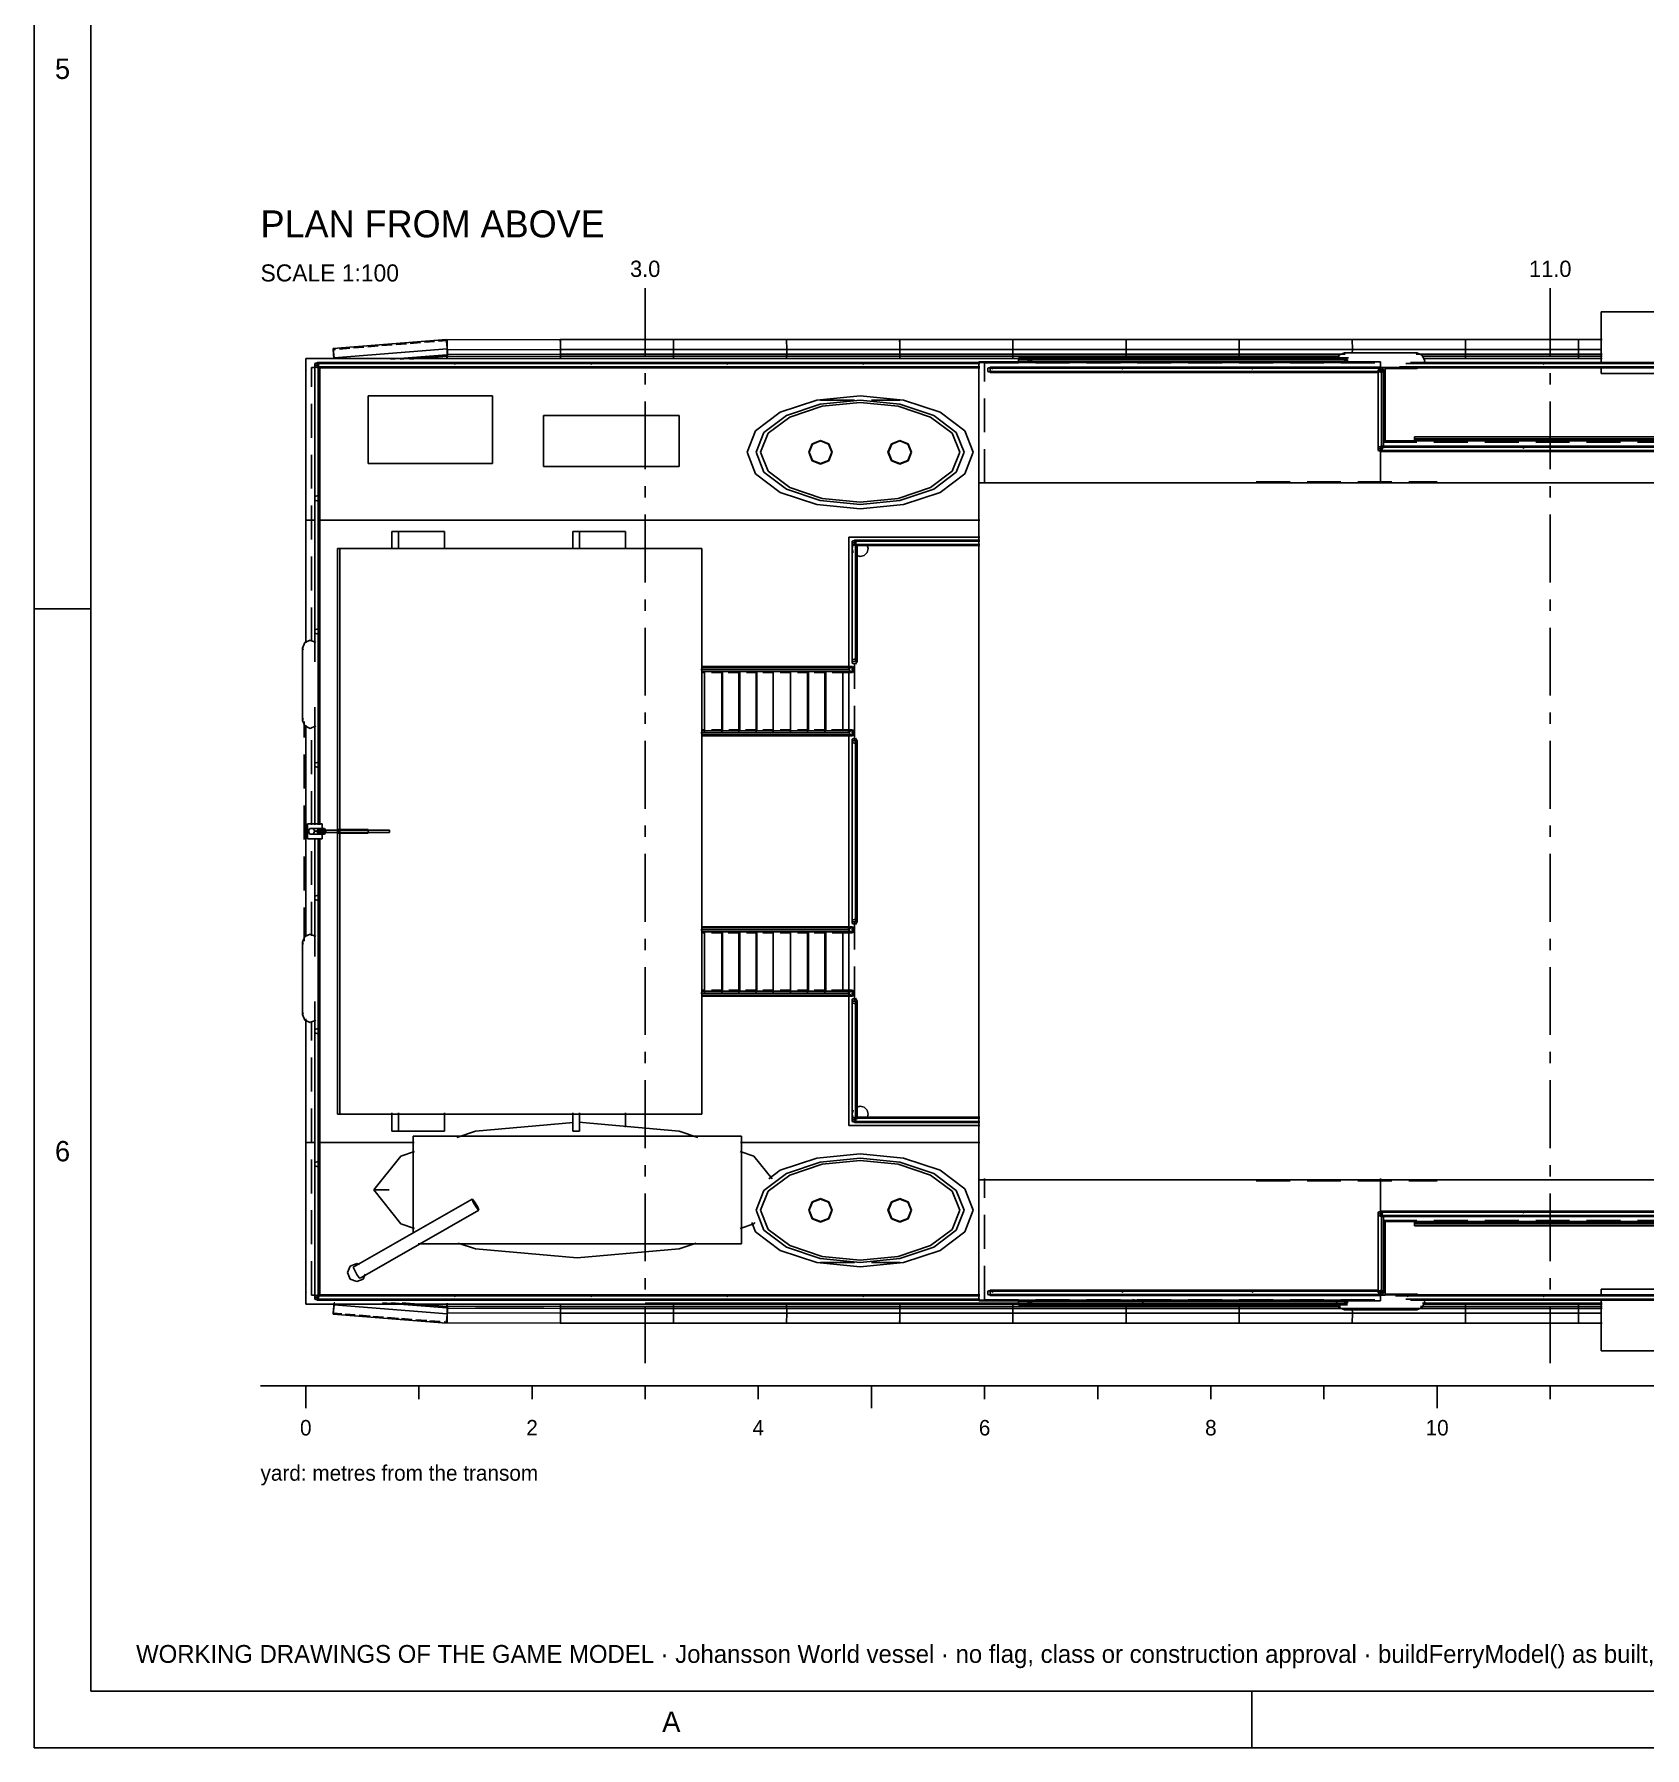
# Model space of a CAD drawing. Extents: x 5 to 836, y 5 to 589.
# Drawn here: x 5 to 147.4, y 5 to 156.4 of the extents above; entities that cross this region are included whole.
import ezdxf
from ezdxf.enums import TextEntityAlignment as Align

# ---------------------------------------------------------------- set-up
doc = ezdxf.new("R2010")
doc.units = 0
doc.linetypes.add('CENTER', pattern=[10, 6, -1.5, 1, -1.5])
doc.linetypes.add('DASHED', pattern=[4.5, 3, -1.5])
for name, color, linetype in [('CENTRE', 4, 'CENTER'), ('DETAIL', 8, 'CONTINUOUS'), ('DIM', 3, 'CONTINUOUS'), ('FRAME', 7, 'CONTINUOUS'), ('MARKING', 4, 'DASHED'), ('MARKUP-TEXT', 1, 'CONTINUOUS'), ('OUTLINE', 7, 'CONTINUOUS'), ('TEXT', 7, 'CONTINUOUS'), ('THIN', 7, 'CONTINUOUS')]:
    doc.layers.add(name, color=color, linetype=linetype)

msp = doc.modelspace()

# ---------------------------------------------------------------- linework, layer by layer
at = {"layer": 'CENTRE'}
for p, q in [((59, 134), (59, 39)), ((139, 134), (139, 39))]:
    msp.add_line(p, q, dxfattribs=at)
at = {"layer": 'DETAIL'}
for p, q in [((143.5, 127.36), (143.5, 131.93)), ((31.43, 128.67), (41.43, 129.47)), ((33.23, 128.73), (34.14, 128.8)), ((34.48, 128.83), (35.39, 128.9)), ((35.73, 128.93), (36.64, 129)), ((36.98, 129.03), (37.89, 129.1)), ((38.23, 129.13), (39.14, 129.2)), ((39.48, 129.23), (40.39, 129.3)), ((40.73, 129.33), (41.43, 129.39)), ((41.43, 129.39), (41.43, 129.47)), ((41.43, 129.47), (41.5, 128.65)), ((41.43, 129.39), (41.44, 129.18)), ((41.49, 129.43), (51.49, 129.46)), ((41.49, 129.16), (41.49, 129.43)), ((41.5, 129.43), (51.5, 129.47)), ((41.5, 129.43), (41.51, 128.57)), ((51.49, 129.33), (51.5, 129.47)), ((51.49, 129.33), (51.49, 129.46)), ((51.5, 129.47), (51.51, 128.6)), ((51.5, 129.47), (143.6, 129.47)), ((51.5, 129.47), (51.51, 128.6)), ((61.49, 129.33), (61.5, 129.47)), ((61.5, 129.47), (61.51, 128.6)), ((61.5, 129.47), (61.5, 129.33)), ((61.5, 129.27), (61.5, 129.47)), ((71.49, 129.33), (71.5, 129.47)), ((71.5, 129.47), (71.51, 128.6)), ((71.5, 129.27), (71.5, 129.47)), ((81.49, 129.27), (81.5, 129.47)), ((81.5, 129.47), (81.51, 128.6)), ((81.5, 129.47), (81.5, 129.33)), ((91.5, 129.33), (91.5, 129.47)), ((91.5, 129.47), (91.51, 128.6)), ((91.5, 129.47), (91.5, 129.33)), ((91.5, 129.27), (91.5, 129.47)), ((91.5, 129.47), (91.51, 128.6)), ((91.51, 129.38), (91.51, 129.51)), ((101.5, 129.33), (101.5, 129.47)), ((101.5, 129.47), (101.51, 128.6)), ((101.5, 129.47), (101.5, 129.33)), ((101.51, 129.27), (101.51, 129.47)), ((111.5, 129.27), (111.5, 129.47)), ((111.5, 129.47), (111.51, 128.6)), ((121.5, 129.33), (121.5, 129.47)), ((121.5, 129.47), (121.51, 128.6)), ((121.5, 129.47), (121.5, 129.33)), ((121.5, 129.27), (121.5, 129.47)), ((131.5, 129.33), (131.5, 129.47)), ((131.5, 129.47), (131.51, 128.6)), ((131.5, 129.33), (131.5, 129.47)), ((131.5, 129.47), (131.5, 128.6)), ((141.5, 129.27), (141.5, 129.47)), ((141.5, 129.47), (141.5, 128.6)), ((29, 102.65), (29, 127.8)), ((29, 127.8), (103, 127.8)), ((29.8, 127.35), (30.08, 127.44)), ((29.8, 100.97), (29.8, 127.35)), ((30, 127.01), (30, 127.44)), ((30, 127.44), (121.26, 127.44)), ((30, 127.35), (88.58, 127.35)), ((30.08, 127.44), (30.22, 127.25)), ((31.43, 128.59), (31.43, 128.67)), ((31.43, 128.67), (31.5, 127.85)), ((31.43, 128.59), (31.64, 128.6)), ((31.43, 128.59), (31.49, 127.76)), ((31.5, 127.85), (41.5, 128.65)), ((31.5, 127.85), (31.51, 127.78)), ((31.98, 128.63), (32.89, 128.7)), ((36.53, 127.73), (41.46, 128.13)), ((38.21, 127.73), (41.48, 127.99)), ((41.46, 128.13), (41.47, 128.06)), ((41.46, 128.13), (41.48, 127.99)), ((41.48, 127.99), (41.5, 127.73)), ((41.5, 128.65), (41.55, 128.09)), ((41.5, 128.14), (51.5, 128.18)), ((41.5, 128.07), (41.5, 128.14)), ((41.5, 128.14), (41.5, 127.96)), ((41.5, 127.96), (51.5, 128)), ((41.5, 127.96), (41.5, 127.77)), ((41.51, 128.57), (51.51, 128.6)), ((41.51, 128.04), (41.51, 128.57)), ((41.82, 127.35), (42.1, 127.44)), ((41.82, 127.29), (41.82, 127.35)), ((42.1, 127.44), (42.24, 127.25)), ((51.5, 128.04), (51.5, 128.18)), ((51.5, 128.18), (51.5, 128)), ((51.5, 128.04), (51.5, 128.18)), ((51.5, 128.18), (120.87, 128.18)), ((51.5, 128.18), (51.5, 127.99)), ((51.5, 128), (51.5, 127.73)), ((51.5, 127.88), (51.5, 128)), ((51.5, 127.99), (120.38, 127.99)), ((51.51, 128.07), (51.51, 128.6)), ((51.51, 128.6), (143.53, 128.6)), ((51.51, 128.07), (51.51, 128.6)), ((53.85, 127.35), (54.13, 127.44)), ((53.85, 127.29), (53.85, 127.35)), ((54.13, 127.44), (54.27, 127.25)), ((61.5, 128.04), (61.5, 128.18)), ((61.5, 128.18), (61.5, 127.99)), ((61.5, 128.18), (61.5, 128.04)), ((61.5, 127.73), (61.5, 127.99)), ((61.5, 127.88), (61.5, 127.99)), ((61.51, 128.07), (61.51, 128.6)), ((65.88, 127.35), (66.16, 127.44)), ((65.88, 127.29), (65.88, 127.35)), ((66.16, 127.44), (66.29, 127.25)), ((71.5, 128.04), (71.5, 128.18)), ((71.5, 128.18), (71.5, 127.99)), ((71.5, 128.18), (71.5, 128.04)), ((71.5, 127.73), (71.5, 127.99)), ((71.5, 127.88), (71.5, 127.99)), ((71.51, 128.07), (71.51, 128.6)), ((77.9, 127.35), (78.18, 127.44)), ((77.9, 127.29), (77.9, 127.35)), ((78.18, 127.44), (78.32, 127.25)), ((81.5, 128.04), (81.5, 128.18)), ((81.5, 128.18), (81.5, 127.99)), ((81.5, 128.18), (81.5, 128.04)), ((81.5, 127.73), (81.5, 127.99)), ((81.5, 127.88), (81.5, 127.99)), ((81.51, 128.07), (81.51, 128.6)), ((88.5, 127.5), (124, 127.5)), ((88.5, 44.5), (88.5, 127.5)), ((91.5, 128.07), (91.51, 128.6)), ((91.5, 128.04), (91.5, 128.18)), ((91.5, 128.18), (91.5, 127.99)), ((91.5, 128.18), (91.5, 128.04)), ((91.5, 127.73), (91.5, 127.99)), ((91.5, 127.88), (91.5, 127.99)), ((91.51, 128.07), (91.51, 128.6)), ((92, 127.54), (92, 127.86)), ((92, 127.86), (121.16, 127.86)), ((92, 127.7), (121.09, 127.7)), ((92, 127.54), (120.95, 127.54)), ((92.84, 127.45), (92.84, 127.7)), ((92.92, 127.45), (92.92, 127.7)), ((93.08, 127.45), (93.08, 127.7)), ((93.16, 127.45), (93.16, 127.7)), ((101.5, 128.07), (101.51, 128.6)), ((101.5, 128.04), (101.5, 128.18)), ((101.5, 128.18), (101.5, 127.99)), ((101.5, 128.18), (101.5, 128.04)), ((101.5, 127.73), (101.5, 127.99)), ((101.5, 127.88), (101.5, 127.99)), ((103, 127.73), (103, 127.8)), ((111.5, 128.07), (111.51, 128.6)), ((111.5, 128.04), (111.5, 128.18)), ((111.5, 128.18), (111.5, 127.99)), ((111.5, 128.18), (111.5, 128.04)), ((111.5, 128.18), (111.5, 127.99)), ((111.5, 127.73), (111.5, 127.99)), ((120.84, 127.45), (120.84, 127.7)), ((120.92, 127.45), (120.92, 127.7)), ((121.08, 127.57), (121.08, 127.7)), ((121.5, 128.27), (121.51, 128.6)), ((124, 126.61), (124, 127.5)), ((126.23, 127.35), (224.07, 127.35)), ((126.65, 127.44), (224.07, 127.44)), ((127.16, 128.18), (143.6, 128.18)), ((127.66, 127.99), (143.6, 127.99)), ((127.76, 127.8), (143.58, 127.8)), ((131.5, 128.07), (131.51, 128.6)), ((131.5, 128.07), (131.5, 128.6)), ((131.5, 128.04), (131.5, 128.18)), ((131.5, 128.18), (131.5, 127.99)), ((131.5, 128.18), (131.5, 128.04)), ((131.5, 128.04), (131.5, 128.18)), ((131.5, 127.73), (131.5, 127.99)), ((131.5, 127.88), (131.5, 127.99)), ((138.03, 127.35), (138.31, 127.44)), ((138.03, 127.29), (138.03, 127.35)), ((138.31, 127.44), (138.45, 127.25)), ((141.5, 128.07), (141.5, 128.6)), ((141.5, 128.04), (141.5, 128.18)), ((141.5, 128.18), (141.5, 127.99)), ((141.5, 128.18), (141.5, 128.04)), ((141.5, 127.73), (141.5, 127.99)), ((141.5, 127.88), (141.5, 127.99)), ((29, 126.1), (29.07, 126.11)), ((29.8, 127.2), (30.19, 127.2)), ((29.8, 127.05), (30.08, 126.96)), ((30, 127.05), (88.58, 127.05)), ((30.08, 86.56), (30.08, 127.2)), ((30.08, 126.96), (30.18, 127.1)), ((30.14, 126.96), (88.58, 126.96)), ((30.25, 86.56), (30.25, 127.06)), ((41.82, 127.05), (41.82, 127.11)), ((41.82, 127.05), (42.1, 126.96)), ((42.1, 126.96), (42.21, 127.1)), ((53.85, 127.05), (53.85, 127.11)), ((53.85, 127.05), (54.13, 126.96)), ((54.13, 126.96), (54.23, 127.1)), ((65.88, 127.05), (65.88, 127.11)), ((65.88, 127.05), (66.16, 126.96)), ((66.16, 126.96), (66.26, 127.1)), ((77.9, 127.05), (77.9, 127.11)), ((77.9, 127.05), (78.18, 126.96)), ((78.18, 126.96), (78.29, 127.1)), ((89.3, 126.95), (89.58, 127.04)), ((89.3, 126.65), (89.3, 126.95)), ((89.3, 126.65), (89.58, 126.56)), ((89.5, 126.56), (89.5, 127.04)), ((89.5, 127.04), (124, 127.04)), ((89.5, 126.95), (124, 126.95)), ((89.5, 126.65), (124, 126.65)), ((89.5, 126.56), (123.86, 126.56)), ((89.58, 127.04), (89.72, 126.85)), ((89.58, 126.56), (89.68, 126.7)), ((100.8, 126.95), (101.08, 127.04)), ((100.8, 126.89), (100.8, 126.95)), ((100.8, 126.65), (100.8, 126.71)), ((100.8, 126.65), (101.08, 126.56)), ((101.08, 127.04), (101.22, 126.85)), ((101.08, 126.56), (101.18, 126.7)), ((112.3, 126.95), (112.58, 127.04)), ((112.3, 126.89), (112.3, 126.95)), ((112.3, 126.65), (112.3, 126.71)), ((112.3, 126.65), (112.58, 126.56)), ((112.58, 127.04), (112.72, 126.85)), ((112.58, 126.56), (112.68, 126.7)), ((123.8, 126.95), (124.08, 127.04)), ((123.8, 126.89), (123.8, 126.95)), ((123.8, 119.65), (123.8, 126.8)), ((123.8, 126.8), (124.25, 126.8)), ((123.8, 126.65), (124.08, 126.56)), ((123.93, 127), (124.4, 127)), ((124.08, 127.04), (124.25, 126.8)), ((124.08, 126.56), (124.25, 126.8)), ((124.08, 119.8), (124.08, 126.8)), ((124.25, 119.87), (124.25, 126.8)), ((124.34, 126.96), (224.07, 126.96)), ((124.4, 120.49), (124.4, 127)), ((125.67, 127.05), (224.07, 127.05)), ((126.01, 127.05), (126.01, 127.11)), ((126.01, 127.05), (126.29, 126.96)), ((126.29, 126.96), (126.39, 127.1)), ((138.03, 127.05), (138.03, 127.11)), ((138.03, 127.05), (138.31, 126.96)), ((138.31, 126.96), (138.42, 127.1)), ((143.5, 126.47), (143.5, 127.01)), ((34.5, 118.5), (34.5, 124.5)), ((45.5, 118.5), (45.5, 124.5)), ((74.17, 124.12), (78, 124.5)), ((78, 124.5), (81.83, 124.12)), ((50, 122.75), (62, 122.75)), ((50, 118.25), (50, 122.75)), ((62, 118.25), (62, 122.75)), ((68.76, 121.41), (70.93, 123.04)), ((69.5, 121.26), (71.49, 122.75)), ((70.93, 123.04), (74.17, 124.12)), ((71.49, 122.75), (74.48, 123.75)), ((71.78, 122.61), (74.63, 123.57)), ((74.48, 123.75), (78, 124.1)), ((74.63, 123.57), (78, 123.9)), ((78, 124.1), (81.52, 123.75)), ((78, 123.9), (81.37, 123.57)), ((81.37, 123.57), (84.22, 122.61)), ((81.52, 123.75), (84.51, 122.75)), ((81.83, 124.12), (85.07, 123.04)), ((84.51, 122.75), (86.5, 121.26)), ((85.07, 123.04), (87.24, 121.41)), ((68, 119.5), (68.76, 121.41)), ((68.8, 119.5), (69.5, 121.26)), ((69.2, 119.5), (69.87, 121.18)), ((69.87, 121.18), (71.78, 122.61)), ((84.22, 122.61), (86.13, 121.18)), ((86.13, 121.18), (86.8, 119.5)), ((86.5, 121.26), (87.2, 119.5)), ((87.24, 121.41), (88, 119.5)), ((73.46, 119.5), (73.76, 120.24)), ((73.5, 119.5), (73.79, 120.21)), ((73.76, 120.24), (74.5, 120.54)), ((73.79, 120.21), (74.5, 120.5)), ((74.5, 120.54), (75.24, 120.24)), ((74.5, 120.5), (75.21, 120.21)), ((75.21, 120.21), (75.5, 119.5)), ((75.24, 120.24), (75.54, 119.5)), ((80.46, 119.5), (80.76, 120.24)), ((80.5, 119.5), (80.79, 120.21)), ((80.76, 120.24), (81.5, 120.54)), ((80.79, 120.21), (81.5, 120.5)), ((81.5, 120.54), (82.24, 120.24)), ((81.5, 120.5), (82.21, 120.21)), ((82.21, 120.21), (82.5, 119.5)), ((82.24, 120.24), (82.54, 119.5)), ((123.8, 119.95), (124.08, 120.04)), ((123.8, 119.8), (124.19, 119.8)), ((123.8, 119.65), (124.08, 119.56)), ((124, 116.79), (124, 119.99)), ((124, 119.95), (223.5, 119.95)), ((124, 119.65), (223.5, 119.65)), ((124.08, 120.04), (124.22, 119.85)), ((124.08, 119.56), (124.18, 119.7)), ((124.14, 120.04), (223.5, 120.04)), ((124.21, 120.5), (258.66, 120.5)), ((127, 120.54), (127, 120.86)), ((127, 120.86), (213.09, 120.86)), ((127, 120.7), (212.39, 120.7)), ((127, 120.54), (205.88, 120.54)), ((127.84, 120.49), (127.84, 120.7)), ((127.92, 120.49), (127.92, 120.7)), ((128.08, 120.49), (128.08, 120.7)), ((128.16, 120.49), (128.16, 120.7)), ((136.24, 119.95), (136.51, 120.04)), ((136.24, 119.89), (136.24, 119.95)), ((136.24, 119.65), (136.24, 119.71)), ((136.24, 119.65), (136.51, 119.56)), ((136.51, 120.04), (136.65, 119.85)), ((136.51, 119.56), (136.62, 119.7)), ((142.84, 120.49), (142.84, 120.7)), ((142.92, 120.49), (142.92, 120.7)), ((143.08, 120.49), (143.08, 120.7)), ((143.16, 120.49), (143.16, 120.7)), ((50, 118.25), (62, 118.25)), ((68, 119.5), (68.76, 117.59)), ((68.8, 119.5), (69.5, 117.74)), ((69.2, 119.5), (69.87, 117.82)), ((73.46, 119.5), (73.76, 118.76)), ((73.5, 119.5), (73.79, 118.79)), ((73.76, 118.76), (74.5, 118.46)), ((73.79, 118.79), (74.5, 118.5)), ((74.5, 118.5), (75.21, 118.79)), ((74.5, 118.46), (75.24, 118.76)), ((75.21, 118.79), (75.5, 119.5)), ((75.24, 118.76), (75.54, 119.5)), ((80.46, 119.5), (80.76, 118.76)), ((80.5, 119.5), (80.79, 118.79)), ((80.76, 118.76), (81.5, 118.46)), ((80.79, 118.79), (81.5, 118.5)), ((81.5, 118.5), (82.21, 118.79)), ((81.5, 118.46), (82.24, 118.76)), ((82.21, 118.79), (82.5, 119.5)), ((82.24, 118.76), (82.54, 119.5)), ((86.13, 117.82), (86.8, 119.5)), ((86.5, 117.74), (87.2, 119.5)), ((87.24, 117.59), (88, 119.5)), ((124, 119.56), (223.5, 119.56)), ((68.76, 117.59), (70.93, 115.96)), ((69.5, 117.74), (71.49, 116.25)), ((69.87, 117.82), (71.78, 116.39)), ((84.22, 116.39), (86.13, 117.82)), ((84.51, 116.25), (86.5, 117.74)), ((85.07, 115.96), (87.24, 117.59)), ((88.5, 116.8), (260.2, 116.8)), ((29.8, 115.58), (30.08, 115.67)), ((29.8, 115.28), (30.08, 115.19)), ((30.08, 115.67), (30.25, 115.43)), ((30.08, 115.19), (30.25, 115.43)), ((70.93, 115.96), (74.17, 114.88)), ((71.49, 116.25), (74.48, 115.25)), ((71.78, 116.39), (74.63, 115.43)), ((74.48, 115.25), (78, 114.9)), ((74.63, 115.43), (78, 115.1)), ((78, 115.1), (81.37, 115.43)), ((78, 114.9), (81.52, 115.25)), ((81.37, 115.43), (84.22, 116.39)), ((81.52, 115.25), (84.51, 116.25)), ((81.83, 114.88), (85.07, 115.96)), ((74.17, 114.88), (78, 114.5)), ((78, 114.5), (81.83, 114.88)), ((29, 113.5), (29.84, 113.5)), ((30.26, 113.5), (88.59, 113.5)), ((36.6, 112.5), (41.25, 112.5)), ((36.6, 110.96), (36.6, 112.5)), ((36.75, 112.43), (36.75, 112.5)), ((37.2, 110.96), (37.2, 112.5)), ((41.25, 110.96), (41.25, 112.5)), ((52.6, 112.5), (57.25, 112.5)), ((52.6, 110.96), (52.6, 112.5)), ((52.75, 112.43), (52.75, 112.5)), ((53.2, 110.96), (53.2, 112.5)), ((57.25, 110.96), (57.25, 112.5)), ((31.8, 111), (64, 111)), ((31.8, 61), (31.8, 111)), ((32, 61), (32, 111)), ((64, 61), (64, 111)), ((77, 112), (88.58, 112)), ((77, 100.38), (77, 112)), ((77.3, 111.65), (77.58, 111.74)), ((77.3, 100.85), (77.3, 111.65)), ((77.3, 111.5), (77.69, 111.5)), ((77.3, 111), (77.39, 111.35)), ((77.3, 111.35), (77.58, 111.26)), ((77.3, 111), (77.39, 110.65)), ((77.5, 111.31), (77.5, 111.74)), ((77.5, 111.74), (88.58, 111.74)), ((77.5, 111.65), (88.58, 111.65)), ((77.5, 111.35), (88.58, 111.35)), ((77.58, 111.74), (77.72, 111.55)), ((77.58, 101), (77.58, 111.5)), ((77.58, 111.26), (77.68, 111.4)), ((77.64, 111.26), (88.58, 111.26)), ((77.75, 101), (77.75, 111.36)), ((77.77, 111.64), (78, 111.7)), ((78, 111.7), (78.23, 111.64)), ((78.35, 110.39), (78.61, 110.65)), ((78.61, 110.65), (78.7, 111)), ((78.62, 111.29), (78.7, 111)), ((77.71, 110.38), (78, 110.3)), ((78, 110.3), (78.35, 110.39)), ((29.8, 103.8), (30.08, 103.89)), ((29.8, 103.51), (30.08, 103.42)), ((30.08, 103.89), (30.25, 103.66)), ((30.08, 103.42), (30.25, 103.66)), ((63.92, 100.3), (77.03, 100.3)), ((63.94, 100.56), (77.33, 100.56)), ((63.94, 100.47), (77.29, 100.47)), ((63.94, 100.13), (77.29, 100.13)), ((63.94, 100.04), (64.29, 100.04)), ((64.24, 94.77), (64.24, 100.16)), ((64.87, 100.04), (65.89, 100.04)), ((65.76, 94.77), (65.76, 100.16)), ((65.84, 94.84), (65.84, 100.09)), ((66.33, 100.04), (67.38, 100.04)), ((67.28, 94.77), (67.28, 100.16)), ((67.36, 94.84), (67.36, 100.09)), ((67.94, 100.04), (68.89, 100.04)), ((68.8, 94.77), (68.8, 100.16)), ((68.88, 94.84), (68.88, 100.09)), ((69.4, 100.04), (70.38, 100.04)), ((70.32, 94.77), (70.32, 100.16)), ((70.93, 100.04), (71.89, 100.04)), ((71.84, 94.77), (71.84, 100.16)), ((72.47, 100.04), (73.49, 100.04)), ((73.36, 94.77), (73.36, 100.16)), ((73.44, 94.84), (73.44, 100.09)), ((73.93, 100.04), (74.98, 100.04)), ((74.88, 94.77), (74.88, 100.16)), ((74.96, 94.84), (74.96, 100.09)), ((75.54, 100.04), (77.33, 100.04)), ((76.48, 94.84), (76.48, 100.09)), ((76.97, 100.35), (77.07, 100.56)), ((76.99, 100.2), (77.07, 100.04)), ((77, 94.78), (77, 100.17)), ((77.03, 100.3), (77.11, 100.47)), ((77.03, 100.3), (77.11, 100.13)), ((77.23, 100.3), (77.37, 100.3)), ((77.29, 100.47), (77.37, 100.3)), ((77.29, 100.13), (77.37, 100.3)), ((77.3, 101.15), (77.58, 101.24)), ((77.3, 101), (77.75, 101)), ((77.3, 100.85), (77.58, 100.76)), ((77.33, 100.56), (77.46, 100.3)), ((77.33, 100.04), (77.46, 100.3)), ((77.58, 101.24), (77.75, 101)), ((77.58, 100.76), (77.75, 101)), ((29.8, 86.56), (29.8, 96.98)), ((29, 76.69), (29, 95.38)), ((63.92, 94.7), (77.03, 94.7)), ((63.94, 94.96), (64.29, 94.96)), ((63.94, 94.87), (77.29, 94.87)), ((63.94, 94.53), (77.29, 94.53)), ((63.94, 94.44), (77.33, 94.44)), ((64.87, 94.96), (65.89, 94.96)), ((66.4, 94.96), (67.38, 94.96)), ((67.87, 94.96), (68.89, 94.96)), ((69.4, 94.96), (70.38, 94.96)), ((70.93, 94.96), (71.89, 94.96)), ((72.47, 94.96), (73.49, 94.96)), ((73.93, 94.96), (74.98, 94.96)), ((75.47, 94.96), (77.33, 94.96)), ((76.97, 94.75), (77.07, 94.96)), ((76.99, 94.6), (77.07, 94.44)), ((77, 77.36), (77, 94.57)), ((77.03, 94.7), (77.11, 94.87)), ((77.03, 94.7), (77.11, 94.53)), ((77.23, 94.7), (77.37, 94.7)), ((77.29, 94.87), (77.37, 94.7)), ((77.29, 94.53), (77.37, 94.7)), ((77.3, 94.15), (77.58, 94.24)), ((77.3, 77.85), (77.3, 94.15)), ((77.3, 94), (77.75, 94)), ((77.33, 94.96), (77.46, 94.7)), ((77.33, 94.44), (77.46, 94.7)), ((77.58, 94.24), (77.75, 94)), ((77.58, 78), (77.58, 94)), ((77.58, 93.76), (77.75, 94)), ((77.75, 78), (77.75, 94)), ((77.3, 93.85), (77.58, 93.76)), ((29.8, 92.03), (30.08, 92.12)), ((29.8, 91.74), (30.08, 91.65)), ((30.08, 92.12), (30.25, 91.89)), ((30.08, 91.65), (30.25, 91.89)), ((29.15, 86.65), (30.45, 86.65)), ((29.15, 85.35), (29.15, 86.65)), ((30.45, 85.35), (30.45, 86.65)), ((29.15, 85.35), (30.45, 85.35)), ((29.2, 86), (29.35, 86.26)), ((29.2, 86), (29.33, 86)), ((29.2, 86), (29.35, 85.74)), ((29.35, 86.26), (30.65, 86.26)), ((29.35, 85.74), (30.65, 85.74)), ((29.65, 86.26), (29.8, 86)), ((29.65, 85.74), (29.8, 86)), ((29.8, 86), (30.8, 86)), ((29.8, 74.95), (29.8, 85.37)), ((30, 85.9), (30, 86.1)), ((30, 86.1), (36.4, 86.1)), ((30, 85.9), (36.4, 85.9)), ((30.08, 44.8), (30.08, 85.37)), ((30.25, 44.87), (30.25, 85.37)), ((30.65, 86.26), (30.8, 86)), ((30.65, 85.74), (30.8, 86)), ((31.9, 86.15), (34.5, 86.15)), ((31.9, 85.85), (34.5, 85.85)), ((36.4, 85.9), (36.4, 86.1)), ((29.8, 80.26), (30.08, 80.35)), ((30.08, 80.35), (30.25, 80.11)), ((29.8, 79.97), (30.08, 79.88)), ((30.08, 79.88), (30.25, 80.11)), ((63.92, 77.3), (77.03, 77.3)), ((63.94, 77.56), (77.33, 77.56)), ((63.94, 77.47), (77.29, 77.47)), ((76.97, 77.35), (77.07, 77.56)), ((77.03, 77.3), (77.11, 77.47)), ((77.03, 77.3), (77.11, 77.13)), ((77.23, 77.3), (77.37, 77.3)), ((77.29, 77.47), (77.37, 77.3)), ((77.29, 77.13), (77.37, 77.3)), ((77.3, 78.15), (77.58, 78.24)), ((77.3, 78), (77.75, 78)), ((77.3, 77.85), (77.58, 77.76)), ((77.33, 77.56), (77.46, 77.3)), ((77.33, 77.04), (77.46, 77.3)), ((77.58, 78.24), (77.75, 78)), ((77.58, 77.76), (77.75, 78)), ((63.94, 77.13), (77.29, 77.13)), ((63.94, 77.04), (64.29, 77.04)), ((64.24, 71.77), (64.24, 77.16)), ((64.87, 77.04), (65.89, 77.04)), ((65.76, 71.77), (65.76, 77.16)), ((65.84, 71.84), (65.84, 77.09)), ((66.33, 77.04), (67.38, 77.04)), ((67.28, 71.77), (67.28, 77.16)), ((67.36, 71.84), (67.36, 77.09)), ((67.94, 77.04), (68.89, 77.04)), ((68.8, 71.77), (68.8, 77.16)), ((68.88, 71.84), (68.88, 77.09)), ((69.4, 77.04), (70.38, 77.04)), ((70.32, 71.77), (70.32, 77.16)), ((70.93, 77.04), (71.89, 77.04)), ((71.84, 71.77), (71.84, 77.16)), ((72.47, 77.04), (73.49, 77.04)), ((73.36, 71.77), (73.36, 77.16)), ((73.44, 71.84), (73.44, 77.09)), ((73.93, 77.04), (74.98, 77.04)), ((74.88, 71.77), (74.88, 77.16)), ((74.96, 71.84), (74.96, 77.09)), ((75.54, 77.04), (77.33, 77.04)), ((76.48, 71.84), (76.48, 77.09)), ((76.99, 77.2), (77.07, 77.04)), ((77, 71.76), (77, 77.22)), ((63.92, 71.7), (77.03, 71.7)), ((63.94, 71.96), (64.29, 71.96)), ((63.94, 71.87), (77.29, 71.87)), ((63.94, 71.53), (77.29, 71.53)), ((63.94, 71.44), (77.33, 71.44)), ((64.87, 71.96), (65.89, 71.96)), ((66.4, 71.96), (67.38, 71.96)), ((67.87, 71.96), (68.89, 71.96)), ((69.4, 71.96), (70.38, 71.96)), ((70.93, 71.96), (71.89, 71.96)), ((72.47, 71.96), (73.49, 71.96)), ((73.93, 71.96), (74.98, 71.96)), ((75.47, 71.96), (77.33, 71.96)), ((76.97, 71.75), (77.07, 71.96)), ((76.99, 71.6), (77.07, 71.44)), ((77, 60), (77, 71.62)), ((77.03, 71.7), (77.11, 71.87)), ((77.03, 71.7), (77.11, 71.53)), ((77.23, 71.7), (77.37, 71.7)), ((77.29, 71.87), (77.37, 71.7)), ((77.29, 71.53), (77.37, 71.7)), ((77.3, 71.15), (77.58, 71.24)), ((77.33, 71.96), (77.46, 71.7)), ((77.33, 71.44), (77.46, 71.7)), ((77.58, 71.24), (77.75, 71)), ((29.8, 44.65), (29.8, 70.96)), ((77.3, 60.35), (77.3, 71.15)), ((77.3, 71), (77.75, 71)), ((77.3, 70.85), (77.58, 70.76)), ((77.58, 60.5), (77.58, 71)), ((77.58, 70.76), (77.75, 71)), ((77.75, 60.57), (77.75, 71)), ((29, 44.2), (29, 69.42)), ((29.8, 68.49), (30.08, 68.58)), ((29.8, 68.2), (30.08, 68.11)), ((30.08, 68.58), (30.25, 68.34)), ((30.08, 68.11), (30.25, 68.34)), ((31.8, 61), (64, 61)), ((36.6, 59.5), (36.6, 61.11)), ((37.2, 59.5), (37.2, 61.11)), ((41.25, 59.5), (41.25, 61.11)), ((52.6, 59.5), (52.6, 61.11)), ((53.2, 59.5), (53.2, 61.11)), ((57.25, 59.85), (57.25, 61.11)), ((77.3, 61), (77.39, 61.35)), ((77.3, 61), (77.39, 60.65)), ((77.3, 60.65), (77.58, 60.74)), ((77.5, 60.26), (77.5, 60.69)), ((77.5, 60.65), (88.58, 60.65)), ((77.58, 60.74), (77.72, 60.55)), ((77.64, 60.74), (88.58, 60.74)), ((77.71, 61.62), (78, 61.7)), ((78, 61.7), (78.35, 61.61)), ((78.35, 61.61), (78.61, 61.35)), ((78.61, 61.35), (78.7, 61)), ((78.61, 60.65), (78.7, 61)), ((36.6, 59.5), (41.25, 59.5)), ((36.75, 59.5), (36.75, 59.57)), ((52.6, 59.5), (53.2, 59.5)), ((77, 60), (88.58, 60)), ((77.3, 60.5), (77.69, 60.5)), ((77.3, 60.35), (77.58, 60.26)), ((77.5, 60.35), (88.58, 60.35)), ((77.5, 60.26), (88.58, 60.26)), ((77.58, 60.26), (77.68, 60.4)), ((77.94, 60.32), (78, 60.3)), ((78, 60.3), (78.06, 60.32)), ((29, 58.5), (29.84, 58.5)), ((30.26, 58.5), (38.59, 58.5)), ((38.5, 59.05), (67.5, 59.05)), ((38.5, 50.46), (38.5, 59.05)), ((67.43, 58.5), (88.59, 58.5)), ((67.5, 49.55), (67.5, 59.05)), ((29.8, 56.72), (30.08, 56.81)), ((29.8, 56.42), (30.08, 56.33)), ((30.08, 56.81), (30.25, 56.57)), ((30.08, 56.33), (30.25, 56.57)), ((35, 54.3), (37.41, 57.3)), ((68.59, 57.3), (70.21, 55.28)), ((69.93, 55.29), (70.93, 56.04)), ((70.93, 56.04), (74.17, 57.12)), ((71.49, 55.75), (74.48, 56.75)), ((71.78, 55.61), (74.63, 56.57)), ((74.17, 57.12), (78, 57.5)), ((74.48, 56.75), (78, 57.1)), ((74.63, 56.57), (78, 56.9)), ((78, 57.5), (81.83, 57.12)), ((78, 57.1), (81.52, 56.75)), ((78, 56.9), (81.37, 56.57)), ((81.37, 56.57), (84.22, 55.61)), ((81.52, 56.75), (84.51, 55.75)), ((81.83, 57.12), (85.07, 56.04)), ((85.07, 56.04), (87.24, 54.41)), ((69.5, 54.26), (71.49, 55.75)), ((69.87, 54.18), (71.78, 55.61)), ((84.22, 55.61), (86.13, 54.18)), ((84.51, 55.75), (86.5, 54.26)), ((88.5, 55.2), (260.2, 55.2)), ((124, 52.01), (124, 55.28)), ((35, 54.3), (36.37, 54.3)), ((35, 54.3), (37.41, 51.3)), ((43.7, 53.49), (43.77, 53.47)), ((43.7, 53.49), (43.8, 53.23)), ((43.77, 53.47), (43.98, 53.17)), ((43.8, 53.23), (44.02, 52.83)), ((43.98, 53.17), (44.2, 52.77)), ((68.8, 52.5), (69.5, 54.26)), ((69.2, 52.5), (69.87, 54.18)), ((73.46, 52.5), (73.76, 53.24)), ((73.5, 52.5), (73.79, 53.21)), ((73.76, 53.24), (74.5, 53.54)), ((73.79, 53.21), (74.5, 53.5)), ((74.5, 53.54), (75.24, 53.24)), ((74.5, 53.5), (75.21, 53.21)), ((75.21, 53.21), (75.5, 52.5)), ((75.24, 53.24), (75.54, 52.5)), ((80.46, 52.5), (80.76, 53.24)), ((80.5, 52.5), (80.79, 53.21)), ((80.76, 53.24), (81.5, 53.54)), ((80.79, 53.21), (81.5, 53.5)), ((81.5, 53.54), (82.24, 53.24)), ((81.5, 53.5), (82.21, 53.21)), ((82.21, 53.21), (82.5, 52.5)), ((82.24, 53.24), (82.54, 52.5)), ((86.13, 54.18), (86.8, 52.5)), ((86.5, 54.26), (87.2, 52.5)), ((87.24, 54.41), (88, 52.5)), ((44.02, 52.83), (44.23, 52.53)), ((44.2, 52.77), (44.3, 52.51)), ((44.23, 52.53), (44.3, 52.51)), ((68.8, 52.5), (69.5, 50.74)), ((69.2, 52.5), (69.87, 50.82)), ((73.46, 52.5), (73.76, 51.76)), ((73.5, 52.5), (73.79, 51.79)), ((73.76, 51.76), (74.5, 51.46)), ((73.79, 51.79), (74.5, 51.5)), ((74.5, 51.5), (75.21, 51.79)), ((74.5, 51.46), (75.24, 51.76)), ((75.21, 51.79), (75.5, 52.5)), ((75.24, 51.76), (75.54, 52.5)), ((80.46, 52.5), (80.76, 51.76)), ((80.5, 52.5), (80.79, 51.79)), ((80.76, 51.76), (81.5, 51.46)), ((80.79, 51.79), (81.5, 51.5)), ((81.5, 51.5), (82.21, 51.79)), ((81.5, 51.46), (82.24, 51.76)), ((82.21, 51.79), (82.5, 52.5)), ((82.24, 51.76), (82.54, 52.5)), ((86.13, 50.82), (86.8, 52.5)), ((86.5, 50.74), (87.2, 52.5)), ((87.24, 50.59), (88, 52.5)), ((123.8, 52.35), (124.08, 52.44)), ((123.8, 45.2), (123.8, 52.35)), ((123.8, 52.2), (124.19, 52.2)), ((123.8, 52.05), (124.08, 51.96)), ((124, 52.44), (223.5, 52.44)), ((124, 52.35), (223.5, 52.35)), ((124, 52.05), (223.5, 52.05)), ((124.08, 52.44), (124.22, 52.25)), ((124.08, 45.2), (124.08, 52.2)), ((124.08, 51.96), (124.18, 52.1)), ((124.14, 51.96), (223.5, 51.96)), ((124.21, 51.5), (258.66, 51.5)), ((124.25, 45.2), (124.25, 52.06)), ((124.4, 45), (124.4, 51.58)), ((127.84, 51.3), (127.84, 51.58)), ((127.92, 51.3), (127.92, 51.58)), ((128.08, 51.3), (128.08, 51.58)), ((128.16, 51.3), (128.16, 51.58)), ((136.24, 52.35), (136.51, 52.44)), ((136.24, 52.29), (136.24, 52.35)), ((136.24, 52.05), (136.24, 52.11)), ((136.24, 52.05), (136.51, 51.96)), ((136.51, 52.44), (136.65, 52.25)), ((136.51, 51.96), (136.62, 52.1)), ((142.84, 51.3), (142.84, 51.58)), ((142.92, 51.3), (142.92, 51.58)), ((143.08, 51.3), (143.08, 51.58)), ((143.16, 51.3), (143.16, 51.58)), ((68.43, 51.42), (68.76, 50.59)), ((68.59, 51.3), (68.68, 51.41)), ((68.76, 50.59), (70.93, 48.96)), ((69.5, 50.74), (71.49, 49.25)), ((69.87, 50.82), (71.78, 49.39)), ((84.22, 49.39), (86.13, 50.82)), ((84.51, 49.25), (86.5, 50.74)), ((85.07, 48.96), (87.24, 50.59)), ((127, 51.14), (127, 51.46)), ((127, 51.46), (205.88, 51.46)), ((127, 51.3), (212.46, 51.3)), ((127, 51.14), (213.09, 51.14)), ((38.92, 49.55), (67.5, 49.55)), ((70.93, 48.96), (74.17, 47.88)), ((71.49, 49.25), (74.48, 48.25)), ((71.78, 49.39), (74.63, 48.43)), ((81.37, 48.43), (84.22, 49.39)), ((81.52, 48.25), (84.51, 49.25)), ((81.83, 47.88), (85.07, 48.96)), ((32.7, 47), (32.93, 47.57)), ((32.7, 47), (32.93, 46.43)), ((32.93, 47.57), (33.5, 47.8)), ((33.2, 47.49), (33.23, 47.48)), ((33.2, 47.49), (33.3, 47.23)), ((33.3, 47.23), (33.52, 46.83)), ((33.5, 47.8), (33.75, 47.7)), ((74.17, 47.88), (78, 47.5)), ((74.48, 48.25), (78, 47.9)), ((74.63, 48.43), (78, 48.1)), ((78, 48.1), (81.37, 48.43)), ((78, 47.9), (81.52, 48.25)), ((78, 47.5), (81.83, 47.88)), ((29, 45.9), (29.07, 45.89)), ((32.93, 46.43), (33.5, 46.2)), ((33.5, 46.2), (34.07, 46.43)), ((33.52, 46.83), (33.73, 46.53)), ((33.73, 46.53), (33.8, 46.51)), ((34.07, 46.43), (34.25, 46.87)), ((89.3, 45.35), (89.58, 45.44)), ((89.5, 44.96), (89.5, 45.44)), ((89.5, 45.44), (123.86, 45.44)), ((89.58, 45.44), (89.72, 45.25)), ((100.8, 45.35), (101.08, 45.44)), ((101.08, 45.44), (101.22, 45.25)), ((112.3, 45.35), (112.58, 45.44)), ((112.58, 45.44), (112.72, 45.25)), ((123.8, 45.35), (124.08, 45.44)), ((124.08, 45.44), (124.25, 45.2)), ((143.5, 44.99), (143.5, 45.53)), ((29, 44.2), (103, 44.2)), ((29.8, 44.95), (30.08, 45.04)), ((29.8, 44.8), (30.19, 44.8)), ((29.8, 44.65), (30.08, 44.56)), ((30, 44.56), (30, 44.99)), ((30, 44.95), (88.58, 44.95)), ((30, 44.65), (88.58, 44.65)), ((30, 44.56), (121.26, 44.56)), ((30.08, 45.04), (30.22, 44.85)), ((30.08, 44.56), (30.18, 44.7)), ((30.14, 45.04), (88.58, 45.04)), ((31.43, 43.41), (31.5, 44.31)), ((31.43, 43.33), (31.5, 44.15)), ((31.5, 44.31), (31.56, 44.31)), ((31.5, 44.15), (31.51, 44.29)), ((31.5, 44.15), (41.5, 43.35)), ((35.77, 44.33), (41.46, 43.87)), ((37.52, 44.33), (41.48, 44.01)), ((41.46, 43.87), (41.48, 44.01)), ((41.46, 43.87), (41.47, 44)), ((41.48, 44.01), (41.5, 44.27)), ((41.5, 44.04), (41.5, 44.3)), ((41.5, 44.04), (51.5, 44)), ((41.5, 43.86), (41.5, 44.04)), ((41.5, 43.99), (41.5, 43.86)), ((41.82, 44.95), (42.1, 45.04)), ((41.82, 44.89), (41.82, 44.95)), ((41.82, 44.65), (41.82, 44.71)), ((41.82, 44.65), (42.1, 44.56)), ((42.1, 45.04), (42.24, 44.85)), ((42.1, 44.56), (42.21, 44.7)), ((51.5, 44), (51.5, 44.27)), ((51.5, 44.12), (51.5, 44)), ((51.5, 44.01), (120.45, 44.01)), ((51.5, 43.82), (51.5, 44.01)), ((51.5, 43.82), (51.5, 44)), ((53.85, 44.95), (54.13, 45.04)), ((53.85, 44.89), (53.85, 44.95)), ((53.85, 44.65), (53.85, 44.71)), ((53.85, 44.65), (54.13, 44.56)), ((54.13, 45.04), (54.27, 44.85)), ((54.13, 44.56), (54.23, 44.7)), ((59, 44.3), (121.09, 44.3)), ((61.5, 44.01), (61.5, 44.27)), ((61.5, 44.12), (61.5, 44.01)), ((61.5, 43.82), (61.5, 44.03)), ((61.5, 43.82), (61.5, 44.01)), ((65.88, 44.95), (66.16, 45.04)), ((65.88, 44.89), (65.88, 44.95)), ((65.88, 44.65), (65.88, 44.71)), ((65.88, 44.65), (66.16, 44.56)), ((66.16, 45.04), (66.29, 44.85)), ((66.16, 44.56), (66.26, 44.7)), ((71.5, 44.01), (71.5, 44.27)), ((71.5, 44.12), (71.5, 44.01)), ((71.5, 43.82), (71.5, 44.03)), ((71.5, 43.82), (71.5, 44.01)), ((77.9, 44.95), (78.18, 45.04)), ((77.9, 44.89), (77.9, 44.95)), ((77.9, 44.65), (77.9, 44.71)), ((77.9, 44.65), (78.18, 44.56)), ((78.18, 45.04), (78.32, 44.85)), ((78.18, 44.56), (78.29, 44.7)), ((81.5, 44.01), (81.5, 44.27)), ((81.5, 44.12), (81.5, 44.01)), ((81.5, 43.82), (81.5, 44.03)), ((81.5, 43.82), (81.5, 44.01)), ((88.5, 44.5), (124, 44.5)), ((89.3, 45.05), (89.3, 45.35)), ((89.3, 45.05), (89.58, 44.96)), ((89.5, 45.35), (124, 45.35)), ((89.5, 45.05), (124, 45.05)), ((89.5, 44.96), (124, 44.96)), ((89.58, 44.96), (89.68, 45.1)), ((90.04, 44.62), (90.21, 44.56)), ((90.21, 44.56), (90.24, 44.61)), ((91.5, 44.01), (91.5, 44.27)), ((91.5, 44.12), (91.5, 44.01)), ((91.5, 43.82), (91.5, 44.03)), ((91.5, 43.82), (91.5, 44.01)), ((92, 44.14), (92, 44.46)), ((92, 44.46), (120.95, 44.46)), ((92, 44.14), (121.09, 44.14)), ((92.84, 44.3), (92.84, 44.62)), ((92.92, 44.3), (92.92, 44.62)), ((93.08, 44.3), (93.08, 44.62)), ((93.16, 44.3), (93.16, 44.62)), ((100.8, 45.29), (100.8, 45.35)), ((100.8, 45.05), (100.8, 45.11)), ((100.8, 45.05), (101.08, 44.96)), ((101.08, 44.96), (101.18, 45.1)), ((101.5, 44.01), (101.5, 44.2)), ((101.5, 44.12), (101.5, 44.01)), ((101.5, 43.82), (101.5, 44.03)), ((101.5, 43.82), (101.5, 44.01)), ((102.07, 44.62), (102.24, 44.56)), ((102.24, 44.56), (102.27, 44.61)), ((103, 44.34), (103, 44.62)), ((111.5, 44.01), (111.5, 44.2)), ((111.5, 43.82), (111.5, 44.03)), ((111.5, 43.82), (111.5, 44.01)), ((111.5, 43.82), (111.5, 44.01)), ((112.3, 45.29), (112.3, 45.35)), ((112.3, 45.05), (112.3, 45.11)), ((112.3, 45.05), (112.58, 44.96)), ((112.58, 44.96), (112.68, 45.1)), ((114.09, 44.62), (114.26, 44.56)), ((114.26, 44.56), (114.3, 44.61)), ((120.84, 44.3), (120.84, 44.62)), ((120.92, 44.3), (120.92, 44.62)), ((121.08, 44.3), (121.08, 44.62)), ((123.8, 45.2), (124.25, 45.2)), ((123.8, 45.05), (123.8, 45.11)), ((123.8, 45.05), (124.08, 44.96)), ((123.93, 45), (124.4, 45)), ((124, 44.5), (124, 45.39)), ((124.08, 44.96), (124.25, 45.2)), ((124.34, 45.04), (224.07, 45.04)), ((125.32, 44.95), (224.07, 44.95)), ((126.01, 44.95), (126.29, 45.04)), ((126.01, 44.89), (126.01, 44.95)), ((126.23, 44.65), (224.07, 44.65)), ((126.29, 45.04), (126.43, 44.85)), ((126.65, 44.56), (224.07, 44.56)), ((127.52, 44.01), (143.6, 44.01)), ((127.71, 44.3), (143.59, 44.3)), ((127.76, 44.2), (143.58, 44.2)), ((131.5, 44.01), (131.5, 44.27)), ((131.5, 44.12), (131.5, 44.01)), ((131.5, 43.82), (131.5, 44.03)), ((131.5, 43.82), (131.5, 44.01)), ((138.03, 44.95), (138.31, 45.04)), ((138.03, 44.89), (138.03, 44.95)), ((138.03, 44.65), (138.03, 44.71)), ((138.03, 44.65), (138.31, 44.56)), ((138.31, 45.04), (138.45, 44.85)), ((138.31, 44.56), (138.42, 44.7)), ((141.5, 44.01), (141.5, 44.27)), ((141.5, 44.12), (141.5, 44.01)), ((141.5, 43.82), (141.5, 44.03)), ((141.5, 43.82), (141.5, 44.01)), ((143.5, 40.07), (143.5, 44.57)), ((31.43, 43.41), (31.43, 43.33)), ((31.43, 43.41), (32.19, 43.35)), ((31.43, 43.33), (41.43, 42.53)), ((32.47, 43.33), (33.37, 43.26)), ((33.72, 43.23), (34.69, 43.15)), ((34.97, 43.13), (35.87, 43.06)), ((36.22, 43.03), (37.19, 42.95)), ((37.47, 42.93), (38.37, 42.86)), ((38.72, 42.83), (39.69, 42.75)), ((39.97, 42.73), (40.87, 42.66)), ((41.22, 42.63), (41.43, 42.61)), ((41.43, 42.53), (41.5, 43.35)), ((41.43, 42.61), (41.44, 42.82)), ((41.43, 42.61), (41.43, 42.53)), ((41.49, 42.77), (41.49, 42.57)), ((41.49, 42.57), (51.49, 42.54)), ((41.5, 43.35), (41.55, 43.91)), ((41.5, 43.86), (51.5, 43.82)), ((41.5, 42.57), (41.51, 43.43)), ((41.5, 42.57), (51.5, 42.53)), ((41.51, 43.9), (41.51, 43.43)), ((41.51, 43.43), (51.51, 43.4)), ((51.49, 42.6), (51.49, 42.54)), ((51.49, 42.6), (51.5, 42.53)), ((51.5, 43.89), (51.5, 43.82)), ((51.5, 43.89), (51.5, 43.82)), ((51.5, 43.82), (143.6, 43.82)), ((51.5, 42.53), (51.51, 43.4)), ((51.5, 42.53), (51.51, 43.4)), ((51.5, 42.53), (143.6, 42.53)), ((51.51, 43.87), (51.51, 43.4)), ((51.51, 43.86), (51.51, 43.4)), ((51.51, 43.4), (143.53, 43.4)), ((61.49, 42.6), (61.5, 42.53)), ((61.5, 43.89), (61.5, 43.82)), ((61.5, 42.53), (61.51, 43.4)), ((61.5, 42.73), (61.5, 42.53)), ((61.5, 42.53), (61.5, 42.6)), ((61.51, 43.87), (61.51, 43.4)), ((71.5, 43.89), (71.5, 43.82)), ((71.5, 42.53), (71.51, 43.4)), ((71.5, 42.73), (71.5, 42.53)), ((71.5, 42.6), (71.5, 42.53)), ((71.51, 43.87), (71.51, 43.4)), ((81.49, 42.73), (81.5, 42.53)), ((81.5, 43.89), (81.5, 43.82)), ((81.5, 42.53), (81.51, 43.4)), ((81.5, 42.53), (81.5, 42.6)), ((81.51, 43.87), (81.51, 43.4)), ((91.5, 43.89), (91.5, 43.82)), ((91.5, 42.53), (91.51, 43.4)), ((91.5, 42.53), (91.51, 43.4)), ((91.5, 42.73), (91.5, 42.53)), ((91.5, 42.6), (91.5, 42.53)), ((91.5, 42.53), (91.5, 42.6)), ((91.51, 43.87), (91.51, 43.4)), ((91.51, 43.87), (91.51, 43.4)), ((91.51, 42.56), (91.51, 42.49)), ((101.5, 43.89), (101.5, 43.82)), ((101.5, 42.53), (101.51, 43.4)), ((101.5, 42.6), (101.5, 42.53)), ((101.5, 42.53), (101.5, 42.6)), ((101.51, 43.87), (101.51, 43.4)), ((101.51, 42.73), (101.51, 42.53)), ((111.5, 43.89), (111.5, 43.82)), ((111.5, 43.87), (111.51, 43.4)), ((111.5, 42.53), (111.51, 43.4)), ((111.5, 42.73), (111.5, 42.53)), ((121.5, 43.8), (121.51, 43.4)), ((121.5, 42.53), (121.51, 43.4)), ((121.5, 42.73), (121.5, 42.53)), ((121.5, 42.6), (121.5, 42.53)), ((121.5, 42.53), (121.5, 42.6)), ((131.5, 43.89), (131.5, 43.82)), ((131.5, 43.89), (131.5, 43.82)), ((131.5, 43.87), (131.51, 43.4)), ((131.5, 43.87), (131.5, 43.4)), ((131.5, 42.53), (131.51, 43.4)), ((131.5, 42.53), (131.5, 43.4)), ((131.5, 42.6), (131.5, 42.53)), ((131.5, 42.6), (131.5, 42.53)), ((141.5, 43.89), (141.5, 43.82)), ((141.5, 43.87), (141.5, 43.4)), ((141.5, 42.53), (141.5, 43.4)), ((141.5, 42.73), (141.5, 42.53))]:
    msp.add_line(p, q, dxfattribs=at)
at = {"layer": 'DIM'}
for p, q in [((25, 37), (383, 37)), ((29, 37), (29, 35)), ((39, 37), (39, 35.8)), ((49, 37), (49, 35.8)), ((59, 37), (59, 35.8)), ((69, 37), (69, 35.8)), ((79, 37), (79, 35)), ((89, 37), (89, 35.8)), ((99, 37), (99, 35.8)), ((109, 37), (109, 35.8)), ((119, 37), (119, 35.8)), ((129, 37), (129, 35)), ((139, 37), (139, 35.8))]:
    msp.add_line(p, q, dxfattribs=at)
at = {"layer": 'FRAME'}
for p, q in [((10, 10), (10, 584)), ((831, 10), (10, 10))]:
    msp.add_line(p, q, dxfattribs=at)
at = {"layer": 'MARKING'}
for p, q in [((89, 127.4), (124, 127.4)), ((89, 116.77), (89, 127.4)), ((124, 126.84), (124, 127.4)), ((29.5, 127), (29.85, 127)), ((29.5, 102.79), (29.5, 127)), ((30.27, 127), (88.58, 127)), ((124.35, 127), (143.59, 127)), ((74.5, 124.1), (81.5, 124.1)), ((124, 116.77), (124, 119.71)), ((124.21, 120.4), (224, 120.4)), ((113, 116.9), (129, 116.9)), ((77.5, 94.08), (77.5, 100.87)), ((28.87, 76.28), (28.87, 95.72)), ((29.5, 86.56), (29.5, 95.17)), ((29.5, 76.76), (29.5, 85.37)), ((77.5, 71.06), (77.5, 77.92)), ((29.5, 45), (29.5, 69.21)), ((89, 44.6), (89, 55.3)), ((113, 55.1), (129, 55.1)), ((124, 52.36), (124, 55.3)), ((124.21, 51.6), (224, 51.6)), ((74.5, 47.9), (81.5, 47.9)), ((29.5, 45), (29.85, 45)), ((30.27, 45), (88.58, 45)), ((89, 44.6), (124, 44.6)), ((124, 44.6), (124, 45.09)), ((127.15, 45), (143.59, 45))]:
    msp.add_line(p, q, dxfattribs=at)
at = {"layer": 'OUTLINE'}
for p, q in [((143.5, 131.93), (154.5, 131.93)), ((37.33, 127.73), (39, 127.87)), ((39, 127.87), (40.25, 127.9)), ((120.18, 127.79), (120.31, 128.09)), ((120.31, 128.09), (120.8, 128.3)), ((120.8, 128.3), (127.2, 128.3)), ((120.8, 128.3), (120.92, 128.25)), ((127.08, 128.25), (127.2, 128.3)), ((127.2, 128.3), (127.69, 128.09)), ((127.69, 128.09), (127.9, 127.6)), ((127.8, 127.35), (127.9, 127.6)), ((29, 126.8), (29.07, 126.81)), ((29, 102.66), (29, 126.8)), ((29, 126.1), (29.07, 126.11)), ((124.35, 126.9), (127.2, 126.9)), ((126.89, 127.03), (127.2, 126.9)), ((127.2, 126.9), (127.51, 127.03)), ((143.5, 126.47), (154.5, 126.47)), ((34.5, 124.5), (45.5, 124.5)), ((34.5, 118.5), (45.5, 118.5)), ((28.7, 102.2), (28.91, 102.69)), ((28.7, 102.2), (28.78, 102.01)), ((28.7, 95.8), (28.7, 102.2)), ((28.91, 102.69), (29.4, 102.9)), ((29.4, 102.9), (29.89, 102.69)), ((30.1, 97.14), (30.1, 100.86)), ((28.7, 95.8), (28.78, 95.99)), ((28.7, 95.8), (28.91, 95.31)), ((28.91, 95.31), (29.4, 95.1)), ((29, 76.69), (29, 95.38)), ((29.4, 95.1), (29.89, 95.31)), ((31.9, 85.85), (31.9, 86.15)), ((34.5, 85.85), (34.5, 86.15)), ((28.7, 76.2), (28.91, 76.69)), ((28.7, 69.8), (28.7, 76.2)), ((28.7, 76.2), (28.78, 76.01)), ((28.91, 76.69), (29.4, 76.9)), ((29.4, 76.9), (29.89, 76.69)), ((30.1, 71.14), (30.1, 74.86)), ((28.7, 69.8), (28.78, 69.99)), ((28.7, 69.8), (28.91, 69.31)), ((28.91, 69.31), (29.4, 69.1)), ((29, 45.2), (29, 69.41)), ((29.4, 69.1), (29.89, 69.31)), ((42.35, 58.95), (44, 59.5)), ((44, 59.5), (52.65, 60.27)), ((53.14, 60.29), (62, 59.5)), ((62, 59.5), (63.65, 58.95)), ((37.41, 57.3), (38.6, 57.7)), ((67.4, 57.7), (68.59, 57.3)), ((33.2, 47.49), (43.7, 53.49)), ((33.8, 46.51), (44.3, 52.51)), ((37.41, 51.3), (38.6, 50.9)), ((67.4, 50.9), (68.59, 51.3)), ((42.48, 49.61), (44, 49.1)), ((44, 49.1), (53, 48.3)), ((53, 48.3), (62, 49.1)), ((62, 49.1), (63.52, 49.61)), ((29, 45.9), (29.07, 45.89)), ((143.5, 45.53), (154.5, 45.53)), ((29, 45.2), (29.07, 45.19)), ((36.57, 44.33), (39, 44.13)), ((39, 44.13), (40.74, 44.09)), ((42.89, 44.03), (44, 44)), ((44, 44), (50.04, 44)), ((120.1, 44.4), (120.18, 44.59)), ((120.1, 44.4), (120.13, 44.34)), ((120.18, 44.21), (120.31, 43.91)), ((124.35, 45.1), (127.2, 45.1)), ((127.08, 45.05), (127.2, 45.1)), ((127.2, 45.1), (127.57, 44.95)), ((127.69, 43.91), (127.9, 44.4)), ((127.82, 44.59), (127.9, 44.4)), ((120.31, 43.91), (120.8, 43.7)), ((120.8, 43.7), (121.11, 43.83)), ((120.8, 43.7), (127.2, 43.7)), ((126.89, 43.83), (127.2, 43.7)), ((127.2, 43.7), (127.69, 43.91)), ((143.5, 40.07), (154.5, 40.07))]:
    msp.add_line(p, q, dxfattribs=at)
at = {"layer": 'THIN'}
for p, q in [((5, 5), (5, 589)), ((5, 105.67), (10, 105.67)), ((112.63, 10), (112.63, 5)), ((836, 5), (5, 5))]:
    msp.add_line(p, q, dxfattribs=at)

# ---------------------------------------------------------------- texts
at = {"layer": 'MARKUP-TEXT'}
msp.add_text('WORKING DRAWINGS OF THE GAME MODEL · Johansson World vessel · no flag, class or construction approval · buildFerryModel() as built, cut and drawn with hidden lines removed · issues from tools/ferry-audit.mjs', height=1.58, dxfattribs=at).set_placement((14, 12.5))
at = {"layer": 'TEXT'}
for s, height, p in [('5', 1.8, (7.5, 152.5)), ('3.0', 1.44, (59, 135)), ('11.0', 1.44, (139, 135)), ('6', 1.8, (7.5, 56.83)), ('0', 1.37, (29, 32.6)), ('2', 1.37, (49, 32.6)), ('4', 1.37, (69, 32.6)), ('6', 1.37, (89, 32.6)), ('8', 1.37, (109, 32.6)), ('10', 1.37, (129, 32.6)), ('A', 1.8, (61.31, 6.4))]:
    msp.add_text(s, height=height, dxfattribs=at).set_placement(p, align=Align.CENTER)
for s, height, p in [('PLAN FROM ABOVE', 2.38, (25, 138.5)), ('SCALE 1:100', 1.51, (25, 134.6)), ('yard: metres from the transom', 1.37, (25, 28.6))]:
    msp.add_text(s, height=height, dxfattribs=at).set_placement(p)

doc.saveas('drawing.dxf')
